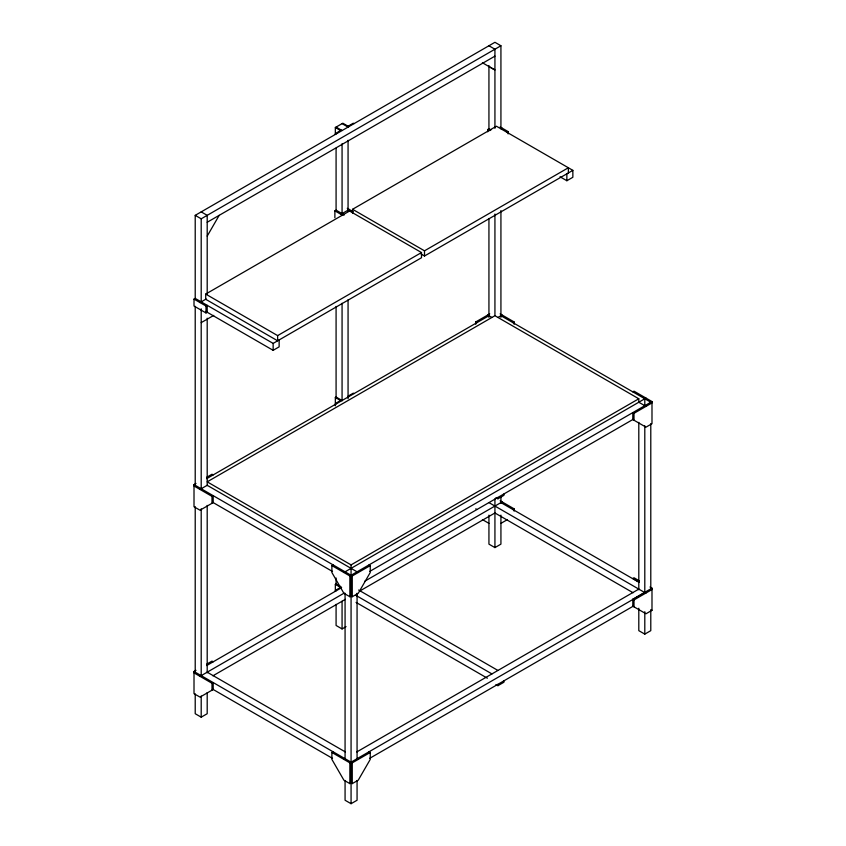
<?xml version="1.0" encoding="UTF-8"?>
<svg xmlns="http://www.w3.org/2000/svg" width="846" height="846" viewBox="0 0 846 846"><rect width="100%" height="100%" fill="white"/><g stroke="black" fill="none" stroke-linecap="round" stroke-linejoin="round"><path stroke-width="1.27" d="M207.196 236.108L219.188 215.339M335.333 134.451L335.333 127.524L342.82 123.199L348.816 126.657M341.329 130.115L335.333 133.583L336.084 134.017M348.066 126.223L353.311 123.199L354.062 123.632M348.066 210.157L421.498 252.552L421.498 257.744L273.142 343.402L195.215 298.405L195.215 215.339L494.931 42.3L500.927 45.758L500.927 128.825L502.122 128.127M195.215 215.339L201.2 218.807L500.927 45.758M207.196 222.265L494.931 56.143M334.879 217.771L334.879 210.844L336.084 210.157L344.354 214.937M194.009 299.103L206.001 306.019L207.196 305.332L207.196 312.248L206.001 312.946L194.009 306.019L194.009 299.103L195.215 298.405M340.875 214.302L349.271 209.459M487.74 131.817L487.74 129.512L488.935 128.825L490.934 129.977M421.498 252.552L277.636 335.608L277.636 340.801L205.705 299.273L205.705 294.08L349.567 211.024M352.56 213.181L352.56 209.29L496.433 126.223L572.858 170.353L572.858 177.279L566.862 180.737L560.02 176.782M200.005 302.561L206.202 298.987M506.923 132.283L508.118 131.595L508.118 133.901M201.2 322.633L213.742 315.399M352.56 209.29L424.502 250.818L568.364 167.762L568.364 172.954M421.075 254.033L424.502 256.01L572.858 170.353M205.768 311.423L273.142 350.318L279.138 346.86L279.138 339.933M335.333 405.837L335.333 397.472L336.084 397.049L342.07 400.507M195.215 485.297L194.009 485.985L211.997 496.369L213.192 495.682L213.192 502.598L200.005 510.212L194.009 506.754L194.009 484.599L196.008 483.447M206.54 477.366L211.997 474.225L213.192 474.913M475.748 324.251L475.748 321.945L489.739 313.866M341.329 400.073L335.333 403.531L336.084 403.965M206.657 478.688L488.935 315.717M200.005 489.453L207.196 485.297L358.26 572.509M497.934 317.44L502.122 315.019M512.919 322.633L514.114 321.945L514.114 324.251M369.046 564.895L370.252 565.593L370.252 572.509L358.26 593.279L352.264 596.737L351.069 596.049L349.863 596.737L343.878 593.279L331.886 572.509L331.886 565.593L333.081 564.895M632.808 391.857L634.003 391.159L651.991 401.543L651.991 423.698L645.995 427.156L632.808 419.542L632.808 412.615L634.003 413.313L651.991 402.929L500.927 315.717M638.804 398.773L494.931 315.717L207.196 481.839L351.069 564.895L638.804 398.773L638.804 402.231L645.995 406.387M343.878 572.509L645.995 398.085M335.333 591.291L335.333 584.364L336.084 583.93L340.272 586.352M331.886 565.593L349.863 575.967L651.991 401.543M194.009 484.599L352.264 575.967L370.252 565.593M195.215 672.189L194.009 672.877L211.997 683.261L213.192 682.574L213.192 689.49L200.005 697.104L194.009 693.646L194.009 671.491L196.008 670.339M206.54 664.258L211.997 661.107L213.192 661.805M341.329 586.965L335.333 590.423L336.084 590.857M206.657 665.58L341.647 587.642M369.617 571.484L633.379 419.214M495.936 497.638L497.934 498.791L503.93 495.333L503.93 493.948M200.005 676.335L344.216 593.078M364.763 581.213L502.122 501.911M212.906 675.817L345.358 599.338M360.206 590.772L494.931 512.983L633.094 592.75M512.919 509.525L514.114 508.837L514.114 511.143M500.927 523.367L507.463 519.592M336.084 604.372L336.084 625.469L342.07 628.927L346.067 626.622M195.215 693.942L195.215 713.717L201.2 717.175L207.196 713.717L207.196 692.62M488.935 515.129L488.935 544.137L494.931 547.595L500.927 544.137L500.927 515.129M369.046 751.777L370.252 752.464L370.252 759.391L358.26 780.16L352.264 783.618L351.069 782.92L349.863 783.618L343.878 780.16L331.886 759.391L331.886 752.464L333.081 751.777M343.878 759.391L345.073 758.693M356.779 751.946L638.804 589.123M632.808 599.222L651.991 588.15L651.991 610.304L645.995 613.762L632.808 606.148L632.808 599.222L634.003 599.92L651.991 589.535L650.786 588.837M331.886 752.464L349.863 762.849L644.8 592.581L488.935 502.598M194.009 671.491L352.264 762.849L370.252 752.464M369.617 758.376L633.379 606.096M495.936 684.53L497.934 685.683L503.93 682.225L503.93 680.84M345.073 780.467L345.073 800.242L351.069 803.7L357.065 800.242L357.065 780.467M638.804 608.242L638.804 630.661L644.8 634.119L650.786 630.661L650.786 610.875M488.935 45.758L494.931 49.227L494.931 128.328M488.935 66.527L494.931 69.985L482.4 62.752M500.134 126.974L508.118 131.595M487.74 129.512L489.739 130.665M342.07 123.632L348.066 127.09M336.084 127.09L342.07 130.548M335.333 127.524L340.578 130.548M347.272 208.306L353.268 211.764M334.879 210.844L342.873 215.466M500.134 313.866L514.114 321.945M487.74 315.019L491.938 317.44M475.748 321.945L476.954 322.633M201.2 211.881L207.196 215.339L207.196 294.45M205.705 294.08L277.636 335.608M354.062 393.58L353.311 393.147L348.066 396.182L348.816 396.615M335.333 397.472L340.578 400.507M639.46 580.916L634.003 577.765L632.808 578.463L639.343 582.238M649.992 586.997L651.991 588.15M500.134 500.758L514.114 508.837M500.927 502.598L639.09 582.365M644.8 592.306L645.995 592.993M650.786 609.606L651.991 610.304M475.748 508.837L476.954 509.525M482.4 519.592L488.935 523.367M212.621 502.27L332.51 571.484M358.63 590.032L497.934 670.455M356.06 595.468L491.938 673.913M335.333 584.364L340.578 587.399M356.06 602.394L487.37 678.206M207.196 672.189L345.358 751.946M357.065 758.693L358.26 759.391M212.621 689.162L332.51 758.376M650.786 423.656L650.786 589.789M644.8 398.773L644.8 405.699M644.8 425.802L644.8 593.247M644.8 611.7L644.8 634.119M638.804 422.344L638.804 589.789M634.003 413.313L634.003 420.229M634.003 599.92L634.003 606.836M566.862 173.811L566.862 180.737M500.927 210.569L500.927 317.366M500.927 496.665L500.927 503.264M497.934 497.406L497.934 498.791M497.934 684.298L497.934 685.683M494.931 214.027L494.931 315.547M494.931 498.812L494.931 547.595M488.935 65.533L488.935 130.147M488.935 218.48L488.935 317.366M424.502 250.818L424.502 256.01M357.065 593.247L357.065 759.37M352.264 575.967L352.264 596.737M352.264 762.849L352.264 783.618M351.069 564.895L351.069 803.7M349.863 575.967L349.863 596.737M349.863 762.849L349.863 783.618M348.066 140.277L348.066 211.468M348.066 299.812L348.066 398.688M345.073 593.247L345.073 759.37M342.07 143.735L342.07 213.615M342.07 303.27L342.07 400.835M342.07 601.242L342.07 628.927M336.084 148.187L336.084 211.468M336.084 306.4L336.084 398.688M336.084 577.998L336.084 584.597M273.142 343.402L273.142 350.318M211.997 496.369L211.997 503.296M211.997 683.261L211.997 690.188M207.196 318.181L207.196 485.625M207.196 505.4L207.196 672.845M206.001 306.019L206.001 312.946M201.2 218.807L201.2 301.863M201.2 308.79L201.2 489.083M201.2 508.858L201.2 676.303M201.2 696.078L201.2 717.175M195.215 306.315L195.215 485.625M195.215 506.722L195.215 672.845"/></g></svg>
